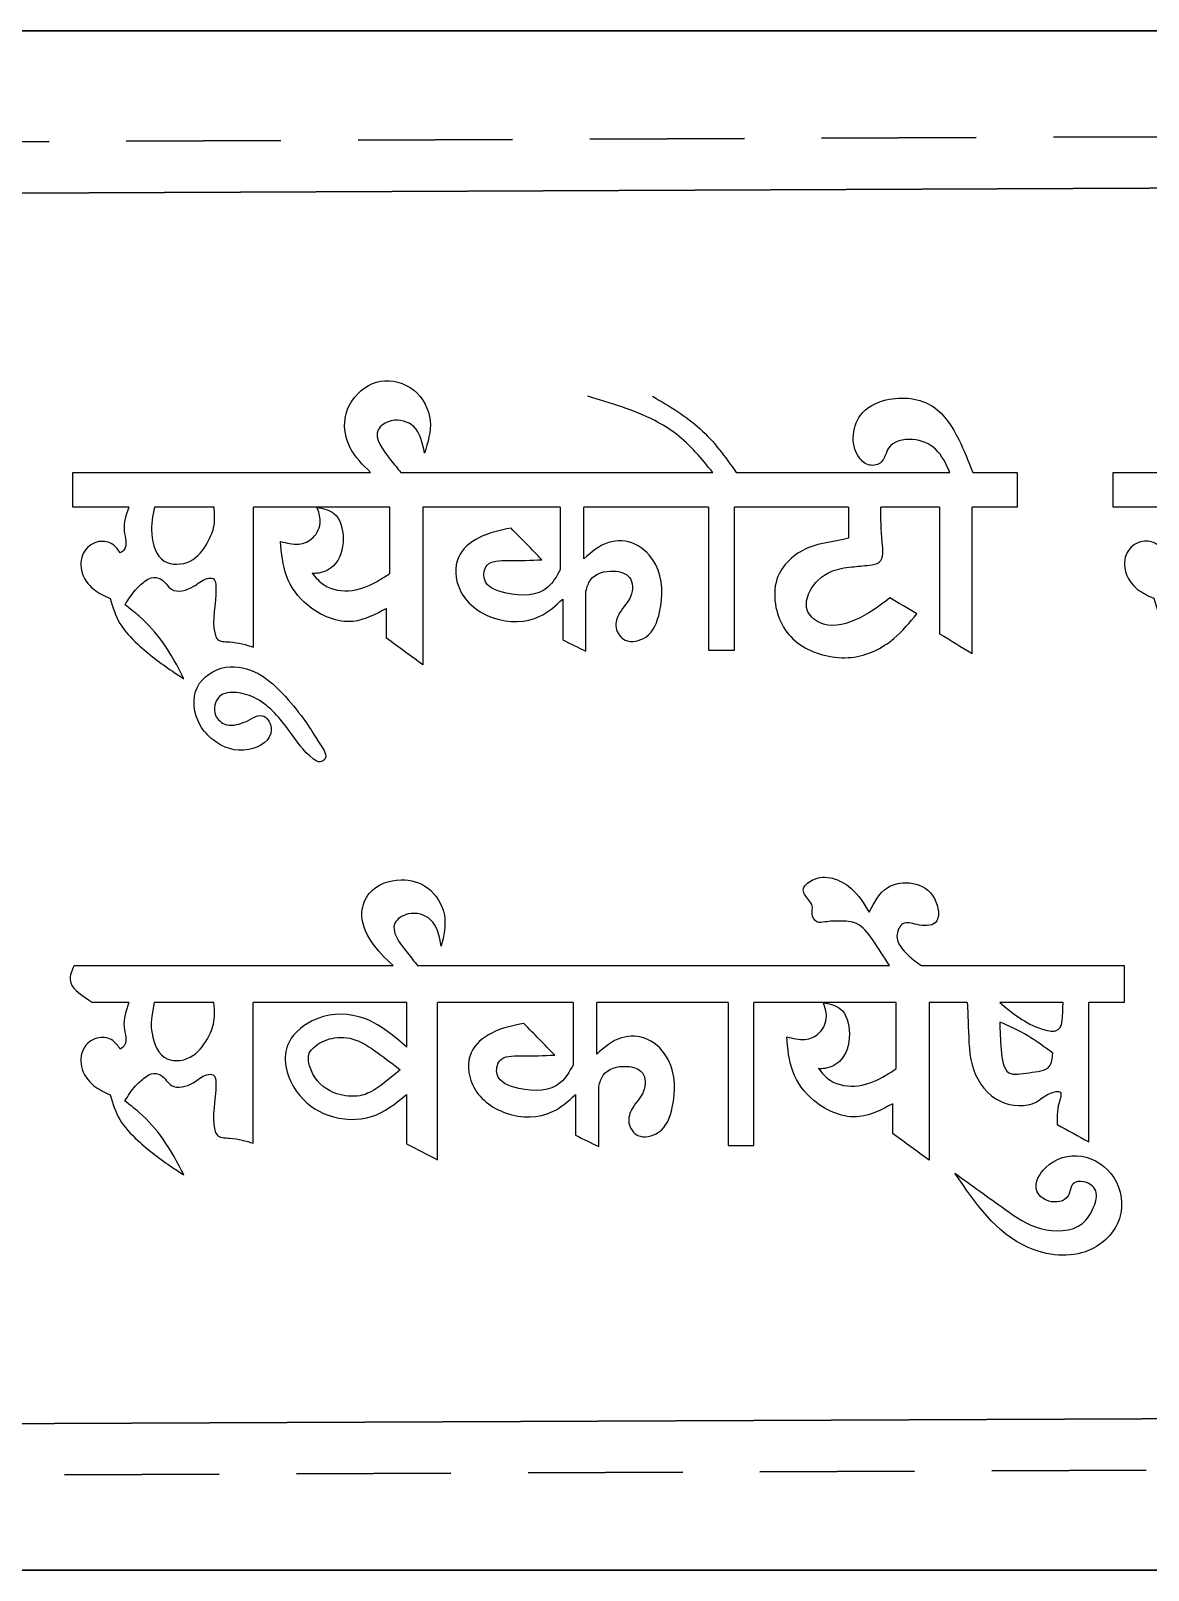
# Model space of a CAD drawing. Header units: millimetres. Extents: x 56222 to 3066687, y -650199 to -121287.
# Drawn here: x 137985.41 to 137996.26, y -183356.59 to -183341.65 of the extents above; entities that cross this region are included whole.
import ezdxf

# ---------------------------------------------------------------- set-up
doc = ezdxf.new("R2010")
doc.units = ezdxf.units.MM
doc.header["$MEASUREMENT"] = 0
doc.linetypes.add('00 . GROUND FLOOR$0$DASHED', pattern=[0.75, 0.5, -0.25])
doc.layers.add('Dimensions', color=154, linetype='Continuous', lineweight=0)
doc.layers.add('FURNITURE', color=32, linetype='Continuous', lineweight=9)

# ---------------------------------------------------------------- blocks, each defined once
blk = doc.blocks.new('ss sdfsd f')
at = {"layer": 'FURNITURE', "lineweight": -3, "elevation": 9.052904171116827e-08}
for points in [[(39256.04438830977, -28068.6724952472), (39255.55677601598, -28068.6724952472), (39255.55677601598, -28068.37026325907), (39258.14910575624, -28068.37026325907)], [(39258.41077122064, -28068.37026325907), (39261.12974002335, -28068.37026325907)], [(39261.33186921251, -28068.37026325907), (39263.19421018825, -28068.37026325907)], [(39263.39215816173, -28068.37026325907), (39263.77902835998, -28068.37026325907), (39263.77902835998, -28068.6724952472), (39263.38620866421, -28068.6724952472)], [(39265.1318063377, -28068.6724952472), (39264.61579192189, -28068.6724952472), (39264.61579192189, -28068.37026325907), (39269.75854336905, -28068.37026325907)], [(39256.78555069256, -28068.6724952472), (39256.26565753594, -28068.6724952472)], [(39258.31756826548, -28068.6724952472), (39257.12761968702, -28068.6724952472)], [(39259.80059363758, -28068.6724952472), (39258.60368465904, -28068.6724952472)], [(39261.09143893528, -28068.6724952472), (39260.00629333891, -28068.6724952472)], [(39262.30962631923, -28068.6724952472), (39261.31683409167, -28068.6724952472)], [(39263.10414035313, -28068.6724952472), (39262.59114969612, -28068.6724952472)], [(39255.56683271981, -28072.66403710714), (39258.34505267214, -28072.66403710714)], [(39258.5579143424, -28072.66403710714), (39262.66679590457, -28072.66403710714)], [(39262.94726879197, -28072.66403710714), (39264.71102565709, -28072.66403710714), (39264.71102565709, -28072.98535164134), (39264.40414986622, -28072.98535164134)], [(39256.04368580944, -28072.98535164134), (39255.72788849314, -28072.98535164134)], [(39256.78424079985, -28072.98535164134), (39256.26495503561, -28072.98535164134)], [(39258.46330338911, -28072.98535164134), (39257.12691718669, -28072.98535164134)], [(39259.91181626318, -28072.98535164134), (39258.73263062009, -28072.98535164134)], [(39261.26122901057, -28072.98535164134), (39260.11751596451, -28072.98535164134)], [(39262.72603803467, -28072.98535164134), (39261.48662416697, -28072.98535164134)], [(39263.34508326272, -28072.98535164134), (39263.01215442822, -28072.98535164134)], [(39264.1795264016, -28072.98535164134), (39263.62829334065, -28072.98535164134)]]:
    blk.add_lwpolyline(points, dxfattribs=at)
at = {"layer": 'FURNITURE', "lineweight": -3}
for points in [[(39258.14910575624, -28068.37026325907, 9.052904171116827e-08), (39257.96899203524, -28068.15065531057, 9.052904171116827e-08), (39257.92617577827, -28067.90410543027, 9.052904171116827e-08), (39257.9906077577, -28067.7404334594, 9.052904171116827e-08), (39258.23556864607, -28067.5749103546, 9.052904171116827e-08), (39258.52378692859, -28067.65407541826, 9.052904171116827e-08), (39258.66788309524, -28067.920353097, 9.052904171116827e-08), (39258.61743775976, -28068.20103788649, 9.052904171116827e-08)], [(39261.12974002335, -28068.37026325907, 9.052904171116827e-08), (39260.81152441168, -28068.0365831504, 9.052904171116827e-08), (39260.62284743929, -28067.91878756661, 9.052904171116827e-08), (39260.03909318668, -28067.70674282232, 9.052904171116827e-08)], [(39256.26565753595, -28068.6724952472, 9.052904171116827e-08), (39256.24256270642, -28068.90492362026, 9.052904171116827e-08), (39256.35230207051, -28069.14149853327, 9.052904171116827e-08), (39256.57759342992, -28069.14149853327, 9.052904171116827e-08), (39256.72778766952, -28068.97993156607, 9.052904171116827e-08), (39256.78555069256, -28068.82991567445, 9.052904171116827e-08), (39256.78555069256, -28068.6724952472, 9.052904171116827e-08)], [(39262.67065818786, -28069.46266497676, 9.052904171116827e-08), (39262.36414568644, -28069.65657918669, 9.052904171116827e-08), (39262.05763318501, -28069.67699454919, 9.052904171116827e-08), (39261.95033305012, -28069.5647312113, 9.052904171116827e-08), (39261.97078105648, -28069.41163714843, 9.052904171116827e-08), (39262.15979536909, -28069.23303974934, 9.052904171116827e-08), (39262.33861162773, -28069.19220902435, 9.052904171116827e-08), (39262.49186787845, -28069.17690279143, 9.052904171116827e-08), (39262.57872000698, -28069.15138887726, 9.052904171116827e-08), (39262.60425406568, -28068.97789002982, 9.052904171116827e-08), (39262.59114969612, -28068.6724952472, 9.052904171116827e-08)], [(39262.90568051476, -28069.6004528067, 9.052904171116827e-08), (39262.67065818786, -28069.46266497676, 9.052904171116827e-08)], [(39257.06767090213, -28070.53728523105, 9.052904171116827e-08), (39256.89580904158, -28070.56671297118, 9.052904171116827e-08), (39256.797591143, -28070.4833273222, 9.052904171116827e-08), (39256.83197389481, -28070.32146417357, 9.052904171116827e-08), (39256.97928776804, -28070.28712828414, 9.052904171116827e-08), (39257.15605403621, -28070.34108619296, 9.052904171116827e-08), (39257.44087296744, -28070.62067088, 9.052904171116827e-08), (39257.65202198742, -28070.8659196776, 9.052904171116827e-08), (39257.71095272656, -28070.89043926839, 9.052904171116827e-08), (39257.75023988599, -28070.8659196776, 9.052904171116827e-08), (39257.7138071437, -28070.74285629562, 9.052904171116827e-08), (39257.58328243305, -28070.54219338036, 9.052904171116827e-08), (39257.40649021562, -28070.32146417357, 9.052904171116827e-08), (39257.16993688317, -28070.12144651072, 9.052904171116827e-08), (39256.88597427709, -28070.06640965525, 9.052904171116827e-08), (39256.64046845453, -28070.23807852462, 9.052904171116827e-08), (39256.66501644187, -28070.57162112048, 9.052904171116827e-08), (39256.7779475633, -28070.69914837964, 9.052904171116827e-08), (39257.08731448185, -28070.78253402862, 9.052904171116827e-08), (39257.28372432973, -28070.61085458135, 9.052904171116827e-08), (39257.21988918297, -28070.49314362084, 9.052904171116827e-08), (39257.06767090213, -28070.53728523105, 9.052904171116827e-08)], [(39258.34505267214, -28072.66403710714, 9.052904171116827e-08), (39258.15308014543, -28072.45069128016, 9.052904171116827e-08), (39258.07331890002, -28072.19787927834, 9.052904171116827e-08), (39258.13775087945, -28072.03420730745, 9.052904171116827e-08), (39258.41488209488, -28071.9169829307, 9.052904171116827e-08), (39258.64533735436, -28071.98770682376, 9.052904171116827e-08), (39258.79086072957, -28072.22535010549, 9.052904171116827e-08), (39258.76458088152, -28072.49481173453, 9.052904171116827e-08)], [(39262.66679590457, -28072.66403710714, 9.052904171116827e-08), (39262.51963772681, -28072.43742658348, 9.052904171116827e-08), (39262.37948584566, -28072.29742797078, 9.052904171116827e-08), (39262.23232766792, -28072.27643082332, 9.052904171116827e-08), (39262.10618837996, -28072.28343339845, 9.052904171116827e-08), (39262.03609946476, -28072.28343339845, 9.052904171116827e-08), (39261.99406168519, -28072.21342880312, 9.052904171116827e-08), (39261.99406168519, -28072.14343478572, 9.052904171116827e-08), (39261.96601054955, -28072.09442733784, 9.052904171116827e-08), (39261.91696647339, -28072.00343617298, 9.052904171116827e-08), (39261.99406168519, -28071.91943700536, 9.052904171116827e-08), (39262.3304417695, -28071.98943102279, 9.052904171116827e-08), (39262.49161254044, -28072.19943423082, 9.052904171116827e-08)], [(39258.46330338911, -28073.37272521115, 9.052904171116827e-08), (39258.46330338911, -28072.98535164134, 9.052904171116827e-08)], [(39258.73263062009, -28074.35588887264, 9.052904171116827e-08), (39258.73263062009, -28072.98535164134, 9.052904171116827e-08), (39258.73263061728, -28072.98508914084, 9.052904171116827e-08)], [(39263.34508326272, -28072.98535164134, 9.052904171116827e-08), (39263.35411360056, -28073.1934190922, 9.052904171116827e-08), (39263.40116521953, -28073.57350993527, 9.052904171116827e-08), (39263.63397622567, -28073.84540960921, 9.052904171116827e-08), (39263.94362858593, -28073.8514601726, 9.052904171116827e-08), (39264.06317676524, -28073.77730903735, 9.052904171116827e-08), (39264.15516684461, -28073.76649841533, 9.052904171116827e-08), (39264.14434600878, -28073.85840985819, 9.052904171116827e-08), (39264.12812772961, -28074.04762747696, 9.052904171116827e-08)], [(39264.40414986622, -28074.19900791872, 9.052904171116827e-08), (39264.40414986622, -28072.98535164134, 9.052904171116827e-08)], [(39258.46330338911, -28073.37272521115, 9.052904171116827e-08), (39258.29728010905, -28073.23759243611, 9.052904171116827e-08), (39258.04515722862, -28073.10860542565, 9.052904171116827e-08), (39257.63931101102, -28073.14545885723, 9.052904171116827e-08), (39257.42307620903, -28073.36415858547, 9.052904171116827e-08), (39257.50401163899, -28073.75968624258, 9.052904171116827e-08), (39257.77972238463, -28073.9667593701, 9.052904171116827e-08), (39258.15758721659, -28073.9775231851, 9.052904171116827e-08), (39258.46201024108, -28073.78750542982, 9.052904171116827e-08)], [(39258.46201024108, -28073.78750542982, 9.052904171116827e-08), (39258.46201024108, -28074.21457859933, 9.052904171116827e-08)], [(39264.12812772961, -28074.04762747696, 9.052904171116827e-08), (39264.40414986622, -28074.19900791872, 9.052904171116827e-08)], [(39258.46201024108, -28074.21457859933, 9.052904171116827e-08), (39258.73263062009, -28074.35588887264, 9.052904171116827e-08)], [(39263.23802693178, -28074.4719501589, 9.052904171116827e-08), (39263.87411055416, -28075.11741362727, 9.052904171116827e-08), (39264.40510998834, -28075.14267367162, 9.052904171116827e-08), (39264.67062268005, -28074.86484491732, 9.052904171116827e-08), (39264.62235708129, -28074.51012534958, 9.052904171116827e-08), (39264.33847232294, -28074.32402821366, 9.052904171116827e-08), (39264.02796363754, -28074.42151421404, 9.052904171116827e-08), (39263.94809185636, -28074.61647563687, 9.052904171116827e-08), (39264.05456161536, -28074.71395105932, 9.052904171116827e-08), (39264.2231279216, -28074.6696402026, 9.052904171116827e-08), (39264.26750113336, -28074.56330049321, 9.052904171116827e-08), (39264.35622160766, -28074.54557191937, 9.052904171116827e-08), (39264.46318440235, -28074.62505432029, 9.052904171116827e-08), (39264.44494208196, -28074.76712620298, 9.052904171116827e-08), (39264.3473469653, -28074.90891248215, 9.052904171116827e-08), (39263.98359042578, -28074.95322333887, 9.052904171116827e-08), (39263.67308174037, -28074.78484419892, 9.052904171116827e-08), (39263.23802693178, -28074.4719501589, 9.052904171116827e-08)]]:
    blk.add_spline(points, degree=3, dxfattribs=at)
for points, knots in [([(39260.60515005309, -28067.70674282232, 9.052904171116827e-08), (39260.75038894677, -28067.79274347159, 9.052904171116827e-08), (39261.0392286567, -28067.96377481145, 9.052904171116827e-08), (39261.23722976669, -28068.23254955637, 9.052904171116827e-08), (39261.33186921251, -28068.37026325907, 9.052904171116827e-08)], [0, 0, 0, 0, 0.2485973781346854, 0.4943909497580427, 0.4943909497580427, 0.4943909497580427, 0.4943909497580427]), ([(39263.19421018825, -28068.37026325907, 9.052904171116827e-08), (39263.15983834835, -28068.29568345159, 9.052904171116827e-08), (39263.09382105993, -28068.1524395438, 9.052904171116827e-08), (39262.87524194974, -28068.05811269417, 9.052904171116827e-08), (39262.64458559865, -28068.10946298019, 9.052904171116827e-08), (39262.62503185706, -28068.2894783636, 9.052904171116827e-08), (39262.48718952806, -28068.32348301659, 9.052904171116827e-08), (39262.37724871215, -28068.22956110557, 9.052904171116827e-08), (39262.33330054289, -28068.05976664937, 9.052904171116827e-08), (39262.4018384551, -28067.83609368922, 9.052904171116827e-08), (39262.68221909703, -28067.69258699966, 9.052904171116827e-08), (39263.07022600141, -28067.73768158663, 9.052904171116827e-08), (39263.27378713687, -28068.06614125138, 9.052904171116827e-08), (39263.35609645134, -28068.2741424214, 9.052904171116827e-08), (39263.39215816173, -28068.37026325907, 9.052904171116827e-08)], [0, 0, 0, 0, 0.1181625457045525, 0.226952379830308, 0.3363052485441383, 0.4047082927167578, 0.4565582703915758, 0.5114517190245117, 0.6023586252844932, 0.7049157699632592, 0.8338679028528432, 1.039154407323291, 1.219571509922025, 1.374007975042049, 1.374007975042049, 1.374007975042049, 1.374007975042049]), ([(39258.61743775976, -28068.20103788649, 9.052904171116827e-08), (39258.60028564625, -28068.11327686058, 9.052904171116827e-08), (39258.56926920914, -28067.95457721456, 9.052904171116827e-08), (39258.34770353542, -28067.8879053081, 9.052904171116827e-08), (39258.1377173563, -28068.02405476321, 9.052904171116827e-08), (39258.29133839154, -28068.22026146639, 9.052904171116827e-08), (39258.38296109904, -28068.33544760939, 9.052904171116827e-08), (39258.41077122064, -28068.37026325907, 9.052904171116827e-08)], [0, 0, 0, 0, 0.1235386868316837, 0.2233969539826784, 0.2928949330611706, 0.4323885508891605, 0.4979181415058743, 0.4979181415058743, 0.4979181415058743, 0.4979181415058743]), ([(39256.04438830977, -28068.6724952472, 9.052904171116827e-08), (39256.01990775661, -28068.73820008623, 9.052904171116827e-08), (39255.97669532062, -28068.85418055996, 9.052904171116827e-08), (39256.04067129373, -28069.01981422962, 9.052904171116827e-08), (39255.98168335763, -28069.06177751339, 9.052904171116827e-08), (39255.96879815427, -28069.07094388673, 9.052904171116827e-08), (39255.94971722084, -28069.04274426505, 9.052904171116827e-08), (39255.90695276291, -28068.97954287404, 9.052904171116827e-08), (39255.77111372546, -28068.95567103365, 9.052904171116827e-08), (39255.63397382876, -28069.04529465775, 9.052904171116827e-08), (39255.60921510911, -28069.23792737639, 9.052904171116827e-08), (39255.72115208283, -28069.39542282493, 9.052904171116827e-08), (39255.83148783994, -28069.44563329697, 9.052904171116827e-08), (39255.88046691869, -28069.46792219703, 9.052904171116827e-08), (39255.90357968875, -28069.54297396053, 9.052904171116827e-08), (39255.95049618324, -28069.69532115387, 9.052904171116827e-08), (39256.15351023554, -28069.90427279078, 9.052904171116827e-08), (39256.34915713511, -28070.05389498334, 9.052904171116827e-08), (39256.48998626885, -28070.14458533631, 9.052904171116827e-08), (39256.52361899688, -28070.16624395121, 9.052904171116827e-08), (39256.4677144991, -28070.05912625459, 9.052904171116827e-08), (39256.36361212851, -28069.85965739976, 9.052904171116827e-08), (39256.17559638643, -28069.65104436976, 9.052904171116827e-08), (39256.05179125447, -28069.55459033448, 9.052904171116827e-08), (39256.00992771021, -28069.52197530706, 9.052904171116827e-08), (39256.03847822352, -28069.47613771199, 9.052904171116827e-08), (39256.08646383864, -28069.39909723391, 9.052904171116827e-08), (39256.16998237314, -28069.32635620232, 9.052904171116827e-08), (39256.24174957353, -28069.27539914468, 9.052904171116827e-08), (39256.3462618822, -28069.29026280064, 9.052904171116827e-08), (39256.4122010784, -28069.43272635903, 9.052904171116827e-08), (39256.60562127898, -28069.38252987948, 9.052904171116827e-08), (39256.68785493541, -28069.29541709792, 9.052904171116827e-08), (39256.79717269462, -28069.28303988162, 9.052904171116827e-08), (39256.81317881061, -28069.510057235, 9.052904171116827e-08), (39256.75530766418, -28069.65173102362, 9.052904171116827e-08), (39256.81386409228, -28069.84459614409, 9.052904171116827e-08), (39256.96332201892, -28069.84104296266, 9.052904171116827e-08), (39257.06438836704, -28069.87002437062, 9.052904171116827e-08), (39257.12761968702, -28069.89044454858, 9.052904171116827e-08)], [0, 0, 0, 0, 0.1050321179161368, 0.185399964011351, 0.207861887144098, 0.207861887144098, 0.207861887144098, 0.2571432124724207, 0.3183118906171246, 0.391112223611322, 0.4767948559510201, 0.5766176602631485, 0.6563030201026867, 0.6563030201026867, 0.6563030201026867, 0.7717650122808721, 0.890678731291245, 1.080639390561502, 1.140239291768323, 1.140239291768323, 1.140239291768323, 1.319816052442607, 1.474637546562983, 1.553735067747108, 1.553735067747108, 1.553735067747108, 1.633544111253902, 1.687872272381756, 1.718799397660771, 1.761418140699235, 1.825177584902542, 1.919916794331341, 1.988694342052412, 2.015566189532336, 2.05559699269484, 2.256921217378994, 2.277573802004682, 2.335300717249363, 2.439251404996226, 2.439251404996226, 2.439251404996226, 2.439251404996226]), ([(39258.60368465904, -28068.6724952472, 9.052904171116827e-08), (39258.60368465904, -28069.12995098368, 9.052904171116827e-08), (39258.60368465904, -28069.58740672014, 9.052904171116827e-08), (39258.60368465904, -28070.04486245662, 9.052904171116827e-08), (39258.49805392568, -28069.9676119943, 9.052904171116827e-08), (39258.39242319232, -28069.89036153199, 9.052904171116827e-08), (39258.28679245895, -28069.81311106967, 9.052904171116827e-08), (39258.28679245895, -28069.72643569131, 9.052904171116827e-08), (39258.28679245895, -28069.63976031294, 9.052904171116827e-08), (39258.28679245895, -28069.55308493458, 9.052904171116827e-08), (39258.19271940399, -28069.60432368855, 9.052904171116827e-08), (39257.97083691377, -28069.72517638472, 9.052904171116827e-08), (39257.6023933914, -28069.57440487968, 9.052904171116827e-08), (39257.39049847511, -28069.28315856313, 9.052904171116827e-08), (39257.37297974638, -28069.07373477018, 9.052904171116827e-08), (39257.36437458832, -28068.97086629889, 9.052904171116827e-08), (39257.41710574482, -28068.98499234815, 9.052904171116827e-08), (39257.51488540145, -28069.01118635444, 9.052904171116827e-08), (39257.66585746934, -28068.94722304922, 9.052904171116827e-08), (39257.72804892905, -28068.80185814899, 9.052904171116827e-08), (39257.6955436481, -28068.71197390238, 9.052904171116827e-08), (39257.6812667884, -28068.6724952472, 9.052904171116827e-08), (39257.73613693545, -28068.68397019644, 9.052904171116827e-08), (39257.87181117092, -28068.71234363903, 9.052904171116827e-08), (39257.93329228262, -28068.95689625083, 9.052904171116827e-08), (39257.86978317369, -28069.18031267947, 9.052904171116827e-08), (39257.71881326121, -28069.25096558403, 9.052904171116827e-08), (39257.6531867008, -28069.2486663272, 9.052904171116827e-08), (39257.63951445054, -28069.24818731362, 9.052904171116827e-08), (39257.67153309107, -28069.28553612247, 9.052904171116827e-08), (39257.75834987851, -28069.38680536895, 9.052904171116827e-08), (39257.99737480545, -28069.4204726335, 9.052904171116827e-08), (39258.18650521732, -28069.33432815117, 9.052904171116827e-08), (39258.2878143526, -28069.26774299322, 9.052904171116827e-08), (39258.31756826548, -28069.24818731362, 9.052904171116827e-08), (39258.31756826548, -28069.05628995815, 9.052904171116827e-08), (39258.31756826548, -28068.86439260267, 9.052904171116827e-08), (39258.31756826548, -28068.6724952472, 9.052904171116827e-08)], [0, 0, 0, 0, 0.6819387825107697, 0.6819387825107697, 0.6819387825107697, 0.8770210349554568, 0.8770210349554568, 0.8770210349554568, 1.006229824537892, 1.006229824537892, 1.006229824537892, 1.160251829526888, 1.369509044339276, 1.526186012806718, 1.677441904822116, 1.677441904822116, 1.677441904822116, 1.756972091961521, 1.824915142809588, 1.90313597787843, 1.96440008147769, 1.96440008147769, 1.96440008147769, 2.042921617753205, 2.158555737574415, 2.285097134164944, 2.36256351463431, 2.382949498734668, 2.382949498734668, 2.382949498734668, 2.454965852792195, 2.578217892376454, 2.705971604124148, 2.759093831702362, 2.759093831702362, 2.759093831702362, 3.045159211421183, 3.045159211421183, 3.045159211421183, 3.045159211421183]), ([(39259.80059363758, -28068.6724952472, 9.052904171116827e-08), (39259.80059364529, -28068.85409677221, 9.052904171116827e-08), (39259.80059365299, -28069.03569829722, 9.052904171116827e-08), (39259.80059366068, -28069.21729982224, 9.052904171116827e-08), (39259.76855352736, -28069.27419604806, 9.052904171116827e-08), (39259.67379308118, -28069.44246974687, 9.052904171116827e-08), (39259.38176033508, -28069.45435983124, 9.052904171116827e-08), (39259.11375139772, -28069.35258275941, 9.052904171116827e-08), (39259.15061829469, -28069.13308587336, 9.052904171116827e-08), (39259.39410673537, -28069.14075991707, 9.052904171116827e-08), (39259.54684148644, -28069.1342206855, 9.052904171116827e-08), (39259.64072035212, -28069.13020132749, 9.052904171116827e-08), (39259.55110895369, -28069.03826872883, 9.052904171116827e-08), (39259.46149755527, -28068.94633613019, 9.052904171116827e-08), (39259.37188615683, -28068.85440353154, 9.052904171116827e-08), (39259.27662621919, -28068.87362711957, 9.052904171116827e-08), (39259.10040556426, -28068.90918869305, 9.052904171116827e-08), (39258.86758538135, -28069.09832008786, 9.052904171116827e-08), (39258.89822525335, -28069.44580798871, 9.052904171116827e-08), (39259.20804119524, -28069.68113124189, 9.052904171116827e-08), (39259.59433410636, -28069.67986657743, 9.052904171116827e-08), (39259.75882803776, -28069.53024209587, 9.052904171116827e-08), (39259.82145685503, -28069.4732746185, 9.052904171116827e-08), (39259.82145685503, -28069.59148979264, 9.052904171116827e-08), (39259.82145685503, -28069.70970496675, 9.052904171116827e-08), (39259.82145685503, -28069.8279201409, 9.052904171116827e-08), (39259.88889029731, -28069.86061998058, 9.052904171116827e-08), (39259.95632373961, -28069.89331982026, 9.052904171116827e-08), (39260.02375718191, -28069.92601965992, 9.052904171116827e-08), (39260.02375718191, -28069.75137839843, 9.052904171116827e-08), (39260.02375718191, -28069.57673713691, 9.052904171116827e-08), (39260.02375718191, -28069.40209587541, 9.052904171116827e-08), (39260.03394361417, -28069.36733350877, 9.052904171116827e-08), (39260.06530505143, -28069.26030901278, 9.052904171116827e-08), (39260.24297809142, -28069.20798970251, 9.052904171116827e-08), (39260.4352917675, -28069.26448580277, 9.052904171116827e-08), (39260.43386844466, -28069.46712743184, 9.052904171116827e-08), (39260.31411445844, -28069.57033205615, 9.052904171116827e-08), (39260.26529838671, -28069.72309713087, 9.052904171116827e-08), (39260.36613098525, -28069.86919341992, 9.052904171116827e-08), (39260.59305265138, -28069.81451724256, 9.052904171116827e-08), (39260.69765486247, -28069.5322741183, 9.052904171116827e-08), (39260.69292717997, -28069.20807130155, 9.052904171116827e-08), (39260.47359888429, -28068.96664848149, 9.052904171116827e-08), (39260.19897034702, -28068.9528553752, 9.052904171116827e-08), (39260.07295844609, -28069.06262829826, 9.052904171116827e-08), (39260.00629333891, -28069.1207023661, 9.052904171116827e-08), (39260.00629333891, -28068.97129999312, 9.052904171116827e-08), (39260.00629333891, -28068.82189762017, 9.052904171116827e-08), (39260.00629333891, -28068.6724952472, 9.052904171116827e-08)], [0, 0, 0, 0, 0.270717171078559, 0.270717171078559, 0.270717171078559, 0.3638322174214424, 0.5461100117314306, 0.6582419912423139, 0.7169527016534287, 0.8097836036161987, 0.9578547730849724, 0.9578547730849724, 0.9578547730849724, 1.149235721862317, 1.149235721862317, 1.149235721862317, 1.29408983738355, 1.41720028009426, 1.555004742584707, 1.745950911110683, 1.947236553955049, 2.070991205908133, 2.070991205908133, 2.070991205908133, 2.24721702513951, 2.24721702513951, 2.24721702513951, 2.358937063099622, 2.358937063099622, 2.358937063099622, 2.619278424584811, 2.619278424584811, 2.619278424584811, 2.671330884141585, 2.779534724454988, 2.853212133398764, 2.932957532163679, 3.020373843757241, 3.086747906657516, 3.152118174386184, 3.242735404872478, 3.365980564307945, 3.571021017063365, 3.698457918159769, 3.812201402373871, 3.939971094565891, 3.939971094565891, 3.939971094565891, 4.162688319861019, 4.162688319861019, 4.162688319861019, 4.162688319861019]), ([(39261.09143893528, -28068.6724952472, 9.052904171116827e-08), (39261.09143893528, -28069.08746657908, 9.052904171116827e-08), (39261.09143893528, -28069.50243791094, 9.052904171116827e-08), (39261.09143893528, -28069.9174092428, 9.052904171116827e-08), (39261.16657065407, -28069.9174092428, 9.052904171116827e-08), (39261.24170237288, -28069.9174092428, 9.052904171116827e-08), (39261.31683409167, -28069.9174092428, 9.052904171116827e-08), (39261.31683409167, -28069.50243791094, 9.052904171116827e-08), (39261.31683409167, -28069.08746657908, 9.052904171116827e-08), (39261.31683409167, -28068.6724952472, 9.052904171116827e-08)], [0, 0, 0, 0, 0.6186063967943483, 0.6186063967943483, 0.6186063967943483, 0.7306068129237246, 0.7306068129237246, 0.7306068129237246, 1.349213209718073, 1.349213209718073, 1.349213209718073, 1.349213209718073]), ([(39262.30962631923, -28068.6724952472, 9.052904171116827e-08), (39262.30962631923, -28068.76248503675, 9.052904171116827e-08), (39262.30962631923, -28068.85247482631, 9.052904171116827e-08), (39262.30962631923, -28068.94246461584, 9.052904171116827e-08), (39262.1918585122, -28068.9739877691, 9.052904171116827e-08), (39261.94412971642, -28068.98378988564, 9.052904171116827e-08), (39261.66021606998, -28069.23512277809, 9.052904171116827e-08), (39261.66470969225, -28069.62407327532, 9.052904171116827e-08), (39261.8602113165, -28069.91668994505, 9.052904171116827e-08), (39262.34770748817, -28070.03162536878, 9.052904171116827e-08), (39262.69763934024, -28069.85359070169, 9.052904171116827e-08), (39262.84375191667, -28069.67580555836, 9.052904171116827e-08), (39262.90568051476, -28069.6004528067, 9.052904171116827e-08)], [0, 0, 0, 0, 0.1341496512786762, 0.1341496512786762, 0.1341496512786762, 0.3145868193969648, 0.5011901146769837, 0.6185183586213718, 0.8290810673790056, 1.029233148170383, 1.226894844601014, 1.372301512175036, 1.372301512175036, 1.372301512175036, 1.372301512175036]), ([(39263.10414035313, -28068.6724952472, 9.052904171116827e-08), (39263.10414035313, -28069.03961564914, 9.052904171116827e-08), (39263.10414035313, -28069.40673605105, 9.052904171116827e-08), (39263.10414035313, -28069.77385645297, 9.052904171116827e-08), (39263.1981631235, -28069.83110056525, 9.052904171116827e-08), (39263.29218589385, -28069.88834467751, 9.052904171116827e-08), (39263.38620866421, -28069.94558878977, 9.052904171116827e-08), (39263.38620866421, -28069.5212242756, 9.052904171116827e-08), (39263.38620866421, -28069.0968597614, 9.052904171116827e-08), (39263.38620866421, -28068.6724952472, 9.052904171116827e-08)], [0, 0, 0, 0, 0.5472740201194028, 0.5472740201194028, 0.5472740201194028, 0.7113696093240925, 0.7113696093240925, 0.7113696093240925, 1.343978618413812, 1.343978618413812, 1.343978618413812, 1.343978618413812]), ([(39265.13270091514, -28068.67009406208, 9.052904171116827e-08), (39265.10822036198, -28068.73579890111, 9.052904171116827e-08), (39265.06500792599, -28068.85177937484, 9.052904171116827e-08), (39265.1289838991, -28069.01741304451, 9.052904171116827e-08), (39265.06999596299, -28069.05937632827, 9.052904171116827e-08), (39265.05711075965, -28069.06854270162, 9.052904171116827e-08), (39265.03802982621, -28069.04034307994, 9.052904171116827e-08), (39264.99526536828, -28068.97714168893, 9.052904171116827e-08), (39264.85942633083, -28068.95326984853, 9.052904171116827e-08), (39264.72228643413, -28069.04289347263, 9.052904171116827e-08), (39264.6975277145, -28069.23552619128, 9.052904171116827e-08), (39264.80946468821, -28069.39302163979, 9.052904171116827e-08), (39264.91980044531, -28069.44323211185, 9.052904171116827e-08), (39264.96877952406, -28069.46552101192, 9.052904171116827e-08), (39264.99189229411, -28069.54057277541, 9.052904171116827e-08), (39265.0388087886, -28069.69291996872, 9.052904171116827e-08), (39265.24182284091, -28069.90187160567, 9.052904171116827e-08), (39265.43746974049, -28070.05149379822, 9.052904171116827e-08), (39265.57829887422, -28070.14218415116, 9.052904171116827e-08), (39265.61193160225, -28070.1638427661, 9.052904171116827e-08), (39265.55602710448, -28070.05672506947, 9.052904171116827e-08), (39265.45192473388, -28069.85725621465, 9.052904171116827e-08), (39265.26390899179, -28069.64864318465, 9.052904171116827e-08), (39265.14010385983, -28069.55218914937, 9.052904171116827e-08), (39265.09824031559, -28069.51957412194, 9.052904171116827e-08), (39265.12679082889, -28069.47373652687, 9.052904171116827e-08), (39265.17477644402, -28069.39669604879, 9.052904171116827e-08), (39265.25829497851, -28069.3239550172, 9.052904171116827e-08), (39265.33006217889, -28069.27299795957, 9.052904171116827e-08), (39265.43457448757, -28069.28786161553, 9.052904171116827e-08), (39265.50051368377, -28069.43032517391, 9.052904171116827e-08), (39265.69393388434, -28069.38012869437, 9.052904171116827e-08), (39265.77616754077, -28069.2930159128, 9.052904171116827e-08), (39265.88548529999, -28069.28063869651, 9.052904171116827e-08), (39265.90149141598, -28069.50765604988, 9.052904171116827e-08), (39265.84362026955, -28069.64932983851, 9.052904171116827e-08), (39265.90217669765, -28069.84219495897, 9.052904171116827e-08), (39266.0516346243, -28069.83864177754, 9.052904171116827e-08), (39266.15270097242, -28069.86762318551, 9.052904171116827e-08), (39266.2159322924, -28069.88804336347, 9.052904171116827e-08)], [0, 0, 0, 0, 0.1050321179161368, 0.185399964011351, 0.207861887144098, 0.207861887144098, 0.207861887144098, 0.2571432124724207, 0.3183118906171246, 0.391112223611322, 0.4767948559510201, 0.5766176602631485, 0.6563030201026867, 0.6563030201026867, 0.6563030201026867, 0.7717650122808721, 0.890678731291245, 1.080639390561502, 1.140239291768323, 1.140239291768323, 1.140239291768323, 1.319816052442607, 1.474637546562983, 1.553735067747108, 1.553735067747108, 1.553735067747108, 1.633544111253902, 1.687872272381756, 1.718799397660771, 1.761418140699235, 1.825177584902542, 1.919916794331341, 1.988694342052412, 2.015566189532336, 2.05559699269484, 2.256921217378994, 2.277573802004682, 2.335300717249363, 2.439251404996226, 2.439251404996226, 2.439251404996226, 2.439251404996226]), ([(39262.49161254044, -28072.19943423082, 9.052904171116827e-08), (39262.5347797393, -28072.11390414108, 9.052904171116827e-08), (39262.6130873853, -28071.95874790747, 9.052904171116827e-08), (39262.88170244628, -28071.92211536029, 9.052904171116827e-08), (39263.08174091146, -28072.04113824166, 9.052904171116827e-08), (39263.1203668988, -28072.32629909635, 9.052904171116827e-08), (39262.90612258678, -28072.31509866826, 9.052904171116827e-08), (39262.78221815365, -28072.26698475147, 9.052904171116827e-08), (39262.71181784749, -28072.40667660486, 9.052904171116827e-08), (39262.78319488938, -28072.54591966306, 9.052904171116827e-08), (39262.88473373252, -28072.62185301517, 9.052904171116827e-08), (39262.94726879212, -28072.66403710714, 9.052904171116827e-08)], [0, 0, 0, 0, 0.1343189420638496, 0.2436618646920364, 0.3585891189272865, 0.4629992289684727, 0.5433874460682755, 0.613389045626209, 0.6704538069528965, 0.7448323580699919, 0.8608407568390537, 0.8608407568390537, 0.8608407568390537, 0.8608407568390537]), ([(39258.76458088152, -28072.49481173453, 9.052904171116827e-08), (39258.74742876801, -28072.40705070862, 9.052904171116827e-08), (39258.71641233089, -28072.24835106261, 9.052904171116827e-08), (39258.49484665718, -28072.18167915614, 9.052904171116827e-08), (39258.28486047807, -28072.31782861125, 9.052904171116827e-08), (39258.43848151331, -28072.51403531443, 9.052904171116827e-08), (39258.53010422081, -28072.62922145746, 9.052904171116827e-08), (39258.5579143424, -28072.66403710714, 9.052904171116827e-08)], [0, 0, 0, 0, 0.1235386868316837, 0.2233969539826784, 0.2928949330611706, 0.4323885508891605, 0.4979181415058743, 0.4979181415058743, 0.4979181415058743, 0.4979181415058743]), ([(39255.56683271981, -28072.66403710714, 9.052904171116827e-08), (39255.54682691649, -28072.70708294134, 9.052904171116827e-08), (39255.49462617523, -28072.82766074693, 9.052904171116827e-08), (39255.61424449621, -28072.90852558697, 9.052904171116827e-08), (39255.69150865904, -28072.96075800518, 9.052904171116827e-08), (39255.7036352704, -28072.9689558839, 9.052904171116827e-08), (39255.71576188177, -28072.97715376262, 9.052904171116827e-08), (39255.72788849314, -28072.98535164134, 9.052904171116827e-08)], [0.004887981888261929, 0.004887981888261929, 0.004887981888261929, 0.004887981888261929, 0.06914883608110624, 0.186376077045408, 0.186376077045408, 0.186376077045408, 0.204774894044657, 0.204774894044657, 0.204774894044657, 0.204774894044657]), ([(39256.04368580944, -28072.98535164134, 9.052904171116827e-08), (39256.01920525629, -28073.05857737298, 9.052904171116827e-08), (39255.97599282028, -28073.17455784671, 9.052904171116827e-08), (39256.03996879341, -28073.34019151638, 9.052904171116827e-08), (39255.98098085729, -28073.38215480014, 9.052904171116827e-08), (39255.96809565395, -28073.39132117346, 9.052904171116827e-08), (39255.94901472052, -28073.36312155181, 9.052904171116827e-08), (39255.90625026258, -28073.2999201608, 9.052904171116827e-08), (39255.77041122514, -28073.27604832037, 9.052904171116827e-08), (39255.63327132844, -28073.3656719445, 9.052904171116827e-08), (39255.60851260879, -28073.55830466314, 9.052904171116827e-08), (39255.7204495825, -28073.71580011166, 9.052904171116827e-08), (39255.8307853396, -28073.76601058372, 9.052904171116827e-08), (39255.87976441836, -28073.78829948379, 9.052904171116827e-08), (39255.90287718842, -28073.86335124728, 9.052904171116827e-08), (39255.9497936829, -28074.01569844059, 9.052904171116827e-08), (39256.1528077352, -28074.22465007754, 9.052904171116827e-08), (39256.34845463479, -28074.37427227006, 9.052904171116827e-08), (39256.48928376852, -28074.46496262303, 9.052904171116827e-08), (39256.52291649656, -28074.48662123794, 9.052904171116827e-08), (39256.46701199878, -28074.37950354132, 9.052904171116827e-08), (39256.36290962819, -28074.18003468649, 9.052904171116827e-08), (39256.17489388609, -28073.97142165651, 9.052904171116827e-08), (39256.05108875414, -28073.87496762121, 9.052904171116827e-08), (39256.00922520989, -28073.84235259381, 9.052904171116827e-08), (39256.0377757232, -28073.79651499874, 9.052904171116827e-08), (39256.08576133831, -28073.71947452066, 9.052904171116827e-08), (39256.16927987282, -28073.64673348904, 9.052904171116827e-08), (39256.2410470732, -28073.59577643144, 9.052904171116827e-08), (39256.34555938188, -28073.61064008737, 9.052904171116827e-08), (39256.41149857807, -28073.75310364578, 9.052904171116827e-08), (39256.60491877866, -28073.70290716624, 9.052904171116827e-08), (39256.68715243509, -28073.61579438464, 9.052904171116827e-08), (39256.79647019428, -28073.60341716835, 9.052904171116827e-08), (39256.81247631028, -28073.83043452175, 9.052904171116827e-08), (39256.75460516384, -28073.97210831038, 9.052904171116827e-08), (39256.81316159194, -28074.16497343084, 9.052904171116827e-08), (39256.96261951859, -28074.16142024938, 9.052904171116827e-08), (39257.06368586671, -28074.19040165737, 9.052904171116827e-08), (39257.12691718669, -28074.21082183534, 9.052904171116827e-08)], [0, 0, 0, 0, 0.1050321179161368, 0.185399964011351, 0.207861887144098, 0.207861887144098, 0.207861887144098, 0.2571432124724207, 0.3183118906171246, 0.391112223611322, 0.4767948559510201, 0.5766176602631485, 0.6563030201026867, 0.6563030201026867, 0.6563030201026867, 0.7717650122808721, 0.890678731291245, 1.080639390561502, 1.140239291768323, 1.140239291768323, 1.140239291768323, 1.319816052442607, 1.474637546562983, 1.553735067747108, 1.553735067747108, 1.553735067747108, 1.633544111253902, 1.687872272381756, 1.718799397660771, 1.761418140699235, 1.825177584902542, 1.919916794331341, 1.988694342052412, 2.015566189532336, 2.05559699269484, 2.256921217378994, 2.277573802004682, 2.335300717249363, 2.439251404996226, 2.439251404996226, 2.439251404996226, 2.439251404996226]), ([(39256.26495503561, -28072.98535164134, 9.052904171116827e-08), (39256.2382970313, -28073.12488203935, 9.052904171116827e-08), (39256.2260574744, -28073.19292013309, 9.052904171116827e-08), (39256.30453898297, -28073.51164375342, 9.052904171116827e-08), (39256.59915018769, -28073.49145065572, 9.052904171116827e-08), (39256.72299781762, -28073.317219766, 9.052904171116827e-08), (39256.79866448195, -28073.16364854855, 9.052904171116827e-08), (39256.78712374929, -28073.02105268891, 9.052904171116827e-08), (39256.78461139469, -28072.98994044448, 9.052904171116827e-08), (39256.78424079985, -28072.98535164134, 9.052904171116827e-08)], [0, 0, 0, 0, 0.2561449412471733, 0.5332546381661961, 0.7726460348141847, 1.007047244182937, 1.177860461333366, 1.345133170053954, 1.353150783026083, 1.353150783026083, 1.353150783026083, 1.353150783026083]), ([(39257.12691718669, -28074.21082794533, 9.052904171116827e-08), (39257.12691718669, -28073.80484280819, 9.052904171116827e-08), (39257.12691718669, -28073.39885767108, 9.052904171116827e-08), (39257.12691718669, -28072.99287253395, 9.052904171116827e-08), (39257.12691718669, -28072.99036556975, 9.052904171116827e-08), (39257.12691718669, -28072.98785860553, 9.052904171116827e-08), (39257.12691718669, -28072.98535164134, 9.052904171116827e-08)], [0, 0, 0, 0, 0.6052104893685859, 0.6052104893685859, 0.6052104893685859, 0.6089476730546844, 0.6089476730546844, 0.6089476730546844, 0.6089476730546844]), ([(39259.91181626318, -28072.98535164134, 9.052904171116827e-08), (39259.91181627088, -28073.16695316636, 9.052904171116827e-08), (39259.91181627859, -28073.34855469137, 9.052904171116827e-08), (39259.91181628629, -28073.53015621639, 9.052904171116827e-08), (39259.87977615297, -28073.58705244218, 9.052904171116827e-08), (39259.78501570678, -28073.75532614099, 9.052904171116827e-08), (39259.49298296068, -28073.76721622537, 9.052904171116827e-08), (39259.22497402331, -28073.66543915356, 9.052904171116827e-08), (39259.26184092028, -28073.44594226748, 9.052904171116827e-08), (39259.50532936095, -28073.45361631119, 9.052904171116827e-08), (39259.65806411202, -28073.44707707962, 9.052904171116827e-08), (39259.75194297772, -28073.44305772164, 9.052904171116827e-08), (39259.66233157929, -28073.35112512298, 9.052904171116827e-08), (39259.57272018085, -28073.25919252432, 9.052904171116827e-08), (39259.48310878243, -28073.16725992566, 9.052904171116827e-08), (39259.38784884478, -28073.1864835137, 9.052904171116827e-08), (39259.21162818986, -28073.22204508719, 9.052904171116827e-08), (39258.97880800696, -28073.41117648198, 9.052904171116827e-08), (39259.00944787894, -28073.75866438286, 9.052904171116827e-08), (39259.31926382083, -28073.99398763603, 9.052904171116827e-08), (39259.70555673196, -28073.99272297157, 9.052904171116827e-08), (39259.87005066335, -28073.84309849002, 9.052904171116827e-08), (39259.93267948062, -28073.78613101265, 9.052904171116827e-08), (39259.93267948062, -28073.90434618676, 9.052904171116827e-08), (39259.93267948062, -28074.0225613609, 9.052904171116827e-08), (39259.93267948062, -28074.14077653504, 9.052904171116827e-08), (39260.00011292292, -28074.1734763747, 9.052904171116827e-08), (39260.06754636522, -28074.20617621439, 9.052904171116827e-08), (39260.1349798075, -28074.23887605407, 9.052904171116827e-08), (39260.1349798075, -28074.06423479255, 9.052904171116827e-08), (39260.1349798075, -28073.88959353105, 9.052904171116827e-08), (39260.1349798075, -28073.71495226953, 9.052904171116827e-08), (39260.14516623977, -28073.68018990292, 9.052904171116827e-08), (39260.17652767702, -28073.57316540693, 9.052904171116827e-08), (39260.35420071702, -28073.52084609663, 9.052904171116827e-08), (39260.5465143931, -28073.57734219689, 9.052904171116827e-08), (39260.54509107024, -28073.77998382596, 9.052904171116827e-08), (39260.42533708405, -28073.88318845028, 9.052904171116827e-08), (39260.37652101229, -28074.03595352499, 9.052904171116827e-08), (39260.47735361086, -28074.18204981407, 9.052904171116827e-08), (39260.70427527698, -28074.12737363669, 9.052904171116827e-08), (39260.80887748807, -28073.84513051243, 9.052904171116827e-08), (39260.80414980556, -28073.52092769567, 9.052904171116827e-08), (39260.5848215099, -28073.27950487563, 9.052904171116827e-08), (39260.31019297261, -28073.26571176934, 9.052904171116827e-08), (39260.18418107169, -28073.37548469238, 9.052904171116827e-08), (39260.1175159645, -28073.43355876022, 9.052904171116827e-08), (39260.1175159645, -28073.28415638727, 9.052904171116827e-08), (39260.11751596451, -28073.13475401429, 9.052904171116827e-08), (39260.11751596451, -28072.98535164134, 9.052904171116827e-08)], [0, 0, 0, 0, 0.270717171078559, 0.270717171078559, 0.270717171078559, 0.3638322174214424, 0.5461100117314306, 0.6582419912423139, 0.7169527016534287, 0.8097836036161987, 0.9578547730849724, 0.9578547730849724, 0.9578547730849724, 1.149235721862317, 1.149235721862317, 1.149235721862317, 1.29408983738355, 1.41720028009426, 1.555004742584707, 1.745950911110683, 1.947236553955049, 2.070991205908133, 2.070991205908133, 2.070991205908133, 2.24721702513951, 2.24721702513951, 2.24721702513951, 2.358937063099622, 2.358937063099622, 2.358937063099622, 2.619278424584811, 2.619278424584811, 2.619278424584811, 2.671330884141585, 2.779534724454988, 2.853212133398764, 2.932957532163679, 3.020373843757241, 3.086747906657516, 3.152118174386184, 3.242735404872478, 3.365980564307945, 3.571021017063365, 3.698457918159769, 3.812201402373871, 3.939971094565891, 3.939971094565891, 3.939971094565891, 4.162688319861019, 4.162688319861019, 4.162688319861019, 4.162688319861019]), ([(39261.26122901057, -28072.98535164134, 9.052904171116827e-08), (39261.26122901057, -28073.4003229732, 9.052904171116827e-08), (39261.26122901057, -28073.81529430506, 9.052904171116827e-08), (39261.26122901057, -28074.23026563692, 9.052904171116827e-08), (39261.33636072936, -28074.23026563692, 9.052904171116827e-08), (39261.41149244816, -28074.23026563692, 9.052904171116827e-08), (39261.48662416697, -28074.23026563692, 9.052904171116827e-08), (39261.48662416697, -28073.81529430506, 9.052904171116827e-08), (39261.48662416697, -28073.4003229732, 9.052904171116827e-08), (39261.48662416697, -28072.98535164134, 9.052904171116827e-08)], [0, 0, 0, 0, 0.6186063967943483, 0.6186063967943483, 0.6186063967943483, 0.7306068129237246, 0.7306068129237246, 0.7306068129237246, 1.349213209718073, 1.349213209718073, 1.349213209718073, 1.349213209718073]), ([(39263.01215442822, -28072.98535164134, 9.052904171116827e-08), (39263.01215442822, -28073.4428073778, 9.052904171116827e-08), (39263.01215442822, -28073.90026311428, 9.052904171116827e-08), (39263.01215442822, -28074.35771885074, 9.052904171116827e-08), (39262.90652369486, -28074.28046838842, 9.052904171116827e-08), (39262.8008929615, -28074.20321792611, 9.052904171116827e-08), (39262.69526222814, -28074.12596746379, 9.052904171116827e-08), (39262.69526222814, -28074.03929208543, 9.052904171116827e-08), (39262.69526222814, -28073.95261670706, 9.052904171116827e-08), (39262.69526222814, -28073.8659413287, 9.052904171116827e-08), (39262.60118917317, -28073.9171800827, 9.052904171116827e-08), (39262.37930668295, -28074.03803277884, 9.052904171116827e-08), (39262.01086316059, -28073.88726127383, 9.052904171116827e-08), (39261.79896824429, -28073.59601495728, 9.052904171116827e-08), (39261.78144951557, -28073.3865911643, 9.052904171116827e-08), (39261.7728443575, -28073.28372269304, 9.052904171116827e-08), (39261.82557551401, -28073.29784874227, 9.052904171116827e-08), (39261.92335517063, -28073.32404274856, 9.052904171116827e-08), (39262.07432723852, -28073.26007944334, 9.052904171116827e-08), (39262.13651869824, -28073.11471454311, 9.052904171116827e-08), (39262.10401341729, -28073.0248302965, 9.052904171116827e-08), (39262.08973655759, -28072.98535164134, 9.052904171116827e-08), (39262.14460670463, -28072.99682659059, 9.052904171116827e-08), (39262.28028094011, -28073.02520003316, 9.052904171116827e-08), (39262.34176205181, -28073.26975264498, 9.052904171116827e-08), (39262.27825294287, -28073.49316907362, 9.052904171116827e-08), (39262.12728303039, -28073.56382197815, 9.052904171116827e-08), (39262.06165646999, -28073.56152272135, 9.052904171116827e-08), (39262.04798421972, -28073.56104370774, 9.052904171116827e-08), (39262.08000286025, -28073.59839251659, 9.052904171116827e-08), (39262.1668196477, -28073.69966176308, 9.052904171116827e-08), (39262.40584457463, -28073.73332902763, 9.052904171116827e-08), (39262.5949749865, -28073.64718454532, 9.052904171116827e-08), (39262.69628412179, -28073.58059938734, 9.052904171116827e-08), (39262.72603803467, -28073.56104370774, 9.052904171116827e-08), (39262.72603803467, -28073.36914635227, 9.052904171116827e-08), (39262.72603803467, -28073.17724899682, 9.052904171116827e-08), (39262.72603803467, -28072.98535164134, 9.052904171116827e-08)], [0, 0, 0, 0, 0.6819387825107697, 0.6819387825107697, 0.6819387825107697, 0.8770210349554568, 0.8770210349554568, 0.8770210349554568, 1.006229824537892, 1.006229824537892, 1.006229824537892, 1.160251829526888, 1.369509044339276, 1.526186012806718, 1.677441904822116, 1.677441904822116, 1.677441904822116, 1.756972091961521, 1.824915142809588, 1.90313597787843, 1.96440008147769, 1.96440008147769, 1.96440008147769, 2.042921617753205, 2.158555737574415, 2.285097134164944, 2.36256351463431, 2.382949498734668, 2.382949498734668, 2.382949498734668, 2.454965852792195, 2.578217892376454, 2.705971604124148, 2.759093831702362, 2.759093831702362, 2.759093831702362, 3.045159211421183, 3.045159211421183, 3.045159211421183, 3.045159211421183]), ([(39263.62829334065, -28072.98535164134, 9.052904171116827e-08), (39263.73678460684, -28073.07650107676, 9.052904171116827e-08), (39263.87532313482, -28073.19289485711, 9.052904171116827e-08), (39264.18954934171, -28073.26382417978, 9.052904171116827e-08), (39264.17325346953, -28073.1010210656, 9.052904171116827e-08), (39264.1795264016, -28072.98535164134, 9.052904171116827e-08)], [0, 0, 0, 0, 0.2161923189723105, 0.276067988514452, 0.4150563087538451, 0.4150563087538451, 0.4150563087538451, 0.4150563087538451]), ([(39264.08974879381, -28073.42636578277, 9.052904171116827e-08), (39264.01841597028, -28073.37317452084, 9.052904171116827e-08), (39263.87447508016, -28073.26584107729, 9.052904171116827e-08), (39263.71181198856, -28073.19092195853, 9.052904171116827e-08), (39263.6284890805, -28073.15533071237, 9.052904171116827e-08)], [0, 0, 0, 0, 0.1321912155978457, 0.2667456620402937, 0.2667456620402937, 0.2667456620402937, 0.2667456620402937]), ([(39263.6284890805, -28073.15533071237, 9.052904171116827e-08), (39263.62962326078, -28073.22949178795, 9.052904171116827e-08), (39263.63563811567, -28073.37992964146, 9.052904171116827e-08), (39263.66744201261, -28073.64035815677, 9.052904171116827e-08), (39263.88564113974, -28073.58887540015, 9.052904171116827e-08), (39264.07335962751, -28073.58225079796, 9.052904171116827e-08), (39264.08512826358, -28073.47031380379, 9.052904171116827e-08), (39264.08974879381, -28073.42636578277, 9.052904171116827e-08)], [0.1619457389554826, 0.1619457389554826, 0.1619457389554826, 0.1619457389554826, 0.3675020648765923, 0.5562145563794415, 0.7136933823289523, 0.8785881236834636, 0.9851759602616695, 0.9851759602616695, 0.9851759602616695, 0.9851759602616695]), ([(39258.40740871183, -28073.57017244237, 9.052904171116827e-08), (39258.22867506852, -28073.43620102874, 9.052904171116827e-08), (39258.13630668844, -28073.3614683037, 9.052904171116827e-08), (39257.97675375325, -28073.29176100956, 9.052904171116827e-08), (39257.90749558607, -28073.2825704535, 9.052904171116827e-08), (39257.77557927648, -28073.30182992302, 9.052904171116827e-08), (39257.71510792639, -28073.32709918998, 9.052904171116827e-08), (39257.64129067439, -28073.38434068544, 9.052904171116827e-08), (39257.62244340507, -28073.40927233014, 9.052904171116827e-08), (39257.60720414223, -28073.4434379365, 9.052904171116827e-08), (39257.60399347179, -28073.46398196548, 9.052904171116827e-08), (39257.61277392102, -28073.53073219262, 9.052904171116827e-08), (39257.62648852704, -28073.57191963085, 9.052904171116827e-08), (39257.69367570832, -28073.69407893032, 9.052904171116827e-08), (39257.76405171782, -28073.74974070808, 9.052904171116827e-08), (39257.9191626246, -28073.80106059904, 9.052904171116827e-08), (39257.99266676962, -28073.80691406315, 9.052904171116827e-08), (39258.10252651604, -28073.78783684044, 9.052904171116827e-08), (39258.14285229502, -28073.77011144889, 9.052904171116827e-08), (39258.23742228003, -28073.70914660985, 9.052904171116827e-08), (39258.28428874857, -28073.6720613986, 9.052904171116827e-08), (39258.40740871183, -28073.57017244237, 9.052904171116827e-08)], [0, 0, 0, 0, 0.2034914620642798, 0.2034914620642798, 0.3650700277774239, 0.3650700277774239, 0.5007521093162273, 0.5007521093162273, 0.5916403948474994, 0.5916403948474994, 0.6825286803787716, 0.6825286803787716, 0.7734169659100437, 0.7734169659100437, 0.9806297135864727, 0.9806297135864727, 1.12650635534335, 1.12650635534335, 1.244017899612648, 1.244017899612648, 1.34053017719974, 1.34053017719974, 1.34053017719974, 1.34053017719974])]:
    blk.add_open_spline(points, degree=3, knots=knots, dxfattribs=at)
blk.add_open_spline([(39257.12761968702, -28069.89045065861, 9.052904171116827e-08), (39257.12761968702, -28069.48446552147, 9.052904171116827e-08), (39257.12761968702, -28069.07848038433, 9.052904171116827e-08), (39257.12761968702, -28068.6724952472, 9.052904171116827e-08)], degree=3, dxfattribs=at)

msp = doc.modelspace()

# ---------------------------------------------------------------- linework, layer by layer
at = {"layer": 'FURNITURE', "lineweight": 30}
msp.add_lwpolyline([(137960.0100513202, -183341.6481617392), (138008.9896304429, -183341.6481617392), (138008.9896304429, -183356.5897567259), (137960.0100513202, -183356.5897567259)], close=True, dxfattribs=at)
at = {"layer": 'FURNITURE', "color": 3, "linetype": '00 . GROUND FLOOR$0$DASHED', "lineweight": 30, "ltscale": 3}
msp.add_lwpolyline([(137966.0887604578, -183342.809304626), (138002.9200398609, -183342.6481617392, -0.3785761489445506), (138007.9896304425, -183348.6378717422), (138007.9896304425, -183350.5897567259, -0.4142135623730951), (138002.9896304425, -183355.5897567259), (137966.0191698762, -183355.7508996127, -0.4142135623730951), (137961.0191698762, -183350.7508996127), (137961.0191698762, -183348.7990146291, -0.3785761489445116)], format="xyb", close=True, dxfattribs=at)
at = {"layer": 'FURNITURE', "lineweight": 30}
msp.add_lwpolyline([(137966.1257763471, -183343.309304626), (138002.8830239716, -183343.1481617392, -0.3769865759205618), (138007.4896304425, -183348.6324000813), (138007.4896304425, -183350.5897567259, -0.4142135623730951), (138002.9896304425, -183355.0897567259), (137966.0191698762, -183355.2508996127, -0.4142135623730951), (137961.5191698762, -183350.7508996127), (137961.5191698762, -183348.7935429681, -0.3769865759205619)], format="xyb", close=True, dxfattribs=at)

# ---------------------------------------------------------------- block references
at = {"layer": 'Dimensions', "xscale": 1.114709138535287, "yscale": 1.114709138535287, "zscale": 1.114709138535287}
msp.add_blockref('ss sdfsd f', (94227.29295838659, -152057.8666117142, 3.16525901862851e-07), dxfattribs=at)

doc.saveas('drawing.dxf')
